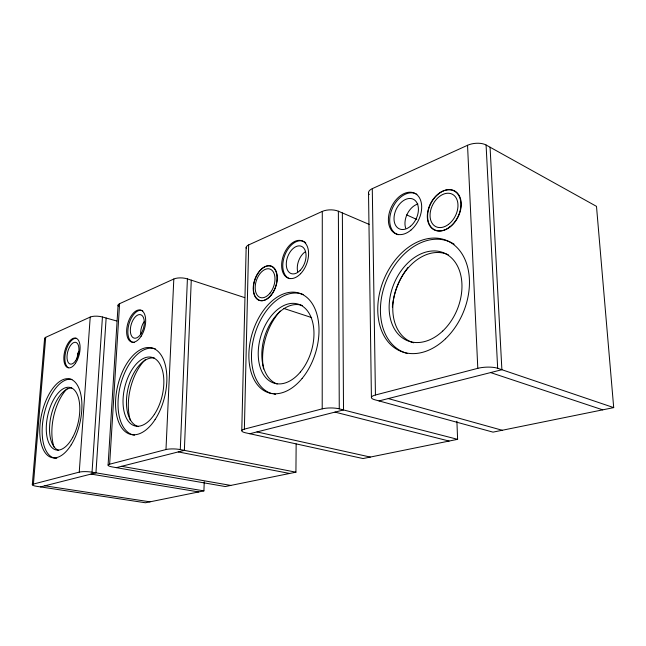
<?xml version="1.0" encoding="UTF-8"?>
<svg xmlns="http://www.w3.org/2000/svg" width="646" height="646" viewBox="0 0 646 646"><rect width="100%" height="100%" fill="white"/><g stroke="black" fill="none" stroke-linecap="round" stroke-linejoin="round"><path stroke-width="0.97" d="M456.9 421.216L457.61 439.328L363.028 458.547L245.658 432.828A11.047 2.608 1.1 0 1 244.374 429.13L322.209 408.861L322.289 211.412A11.281 4.91 -0.7 0 1 338.367 211.218L369.181 224.404M244.705 297.62L187.413 278.894A9.666 3.577 3 0 0 173.814 279.007L119.599 303.685L109.634 464.216A9.561 1.898 2.6 0 0 112.38 466.961L225.276 486.543L295.925 472.186L296.151 443.931M241.774 430.648L246.166 247.426M244.374 429.13L248.662 244.931L322.289 211.412M116.813 321.014L102.439 316.992A8.826 2.891 4.3 0 0 90.214 317.065L45.705 337.325L33.422 484.064A8.761 1.534 3.1 0 0 36.749 486.333L145.439 502.766L203.918 490.879L204.233 481.811M191.264 280.154L184.36 450.367L116.337 467.647M295.925 472.186L180.282 449.576L187.413 278.894M109.634 464.216L165.982 449.543L173.814 279.007M108.084 465.088L118.089 305.138M106.146 318.026L95.947 472.832L40.528 486.906M203.918 490.879L92.039 472.178L102.439 316.992M33.422 484.064L79.248 472.129L90.214 317.065M32.3 484.783L44.59 338.528M372.282 188.656L467.543 145.285A13.154 6.274 -5.7 0 1 486.083 144.995L596.492 206.365L613.7 407.61L493.019 432.134L374.777 399.761A12.654 3.367 -0.8 0 1 375.439 394.997L372.282 188.656A11.886 5.378 -2.3 0 0 368.575 193.243M375.439 394.997L477.798 368.333A14.067 3.973 -2.6 0 1 497.67 368.285L613.7 407.61M249.824 433.741L343.51 409.944L342.356 212.93M379.024 400.924L501.885 369.714L490.064 147.207M44.849 485.808L150.017 501.837M91.013 474.083L198.734 491.937M121.593 466.315L230.775 485.421M178.256 451.917L289.618 473.461M256.979 431.924L370.311 457.069M77.407 353.217L79.353 353.701M334.991 412.108L449.083 441.057M322.209 408.861A11.975 3.052 0 0 1 339.271 408.853L457.61 439.328M388.286 398.566L502.217 430.26M283.877 308.465L311.647 317.582M490.58 372.58L602.71 409.839M406.641 214.884L416.743 219.446M486.083 144.995L497.67 368.285M467.543 145.285L477.798 368.333M368.519 192.54L371.41 397.395M338.367 211.218L339.271 408.853M413.642 342.792A47.36 34.165 -67.4 0 1 397.217 286.089A47.36 34.165 -67.4 0 1 448.397 254.855M369.278 194.583A11.886 5.378 -2.3 0 1 368.826 193.921M392.364 307.06A56.719 41.207 -67.3 0 1 408.014 267.396M407.319 353.443A59.812 42.991 -67.5 0 1 386.922 279.484A59.812 42.991 -67.5 0 1 454.122 244.212M405.656 228.103A16.223 11.079 -64.3 0 1 417.881 203.991M398.227 234.748A22.344 15.068 -64.6 0 1 392.574 207.867A22.344 15.068 -64.6 0 1 416.888 194.349M277.223 383.966A41.199 26.365 -73.3 0 1 264.82 335.977A41.199 26.365 -73.3 0 1 302.409 305.542M246.392 248.532A10.449 4.231 1.3 0 1 248.662 244.931M297.709 271.869A14.438 9.101 -69.6 0 1 305.59 251.544M263.544 369.019A49.371 31.84 -73.3 0 1 263.245 367.267M263.116 366.379A49.371 31.84 -73.3 0 1 280.299 311.033M289.82 278.684A19.864 12.347 -69.7 0 1 285.443 253.708A19.864 12.347 -69.7 0 1 305.76 242.872M275.648 394.343A51.995 33.14 -73.3 0 1 273.912 394.1M272.208 393.721A51.995 33.14 -73.3 0 1 255.138 333.183A51.995 33.14 -73.3 0 1 303.418 294.616M138.406 426.635A35.239 19.235 -76.4 0 1 128.061 388.448A35.239 19.235 -76.4 0 1 154.37 358.021M165.982 449.543A10.166 2.18 2 0 1 180.282 449.576M118.557 306.374A9.117 3.125 3.9 0 1 119.599 303.685M130.411 420.465A42.256 23.256 -76.4 0 1 145.568 359.378M134.513 435.178A44.453 24.152 -76.4 0 1 120.253 385.977A44.453 24.152 -76.4 0 1 155.452 348.905M140.683 334.41A12.064 6.46 -74.4 0 1 144.01 321.797M134.433 342.541A16.578 8.737 -74.4 0 1 128.837 324.51A16.578 8.737 -74.4 0 1 142.782 310.831M58.624 450.302A31.937 15.674 -77.4 0 1 50.873 416.735A31.937 15.674 -77.4 0 1 71.722 387.988M79.248 472.129A9.238 1.752 2.8 0 1 92.039 472.178M44.881 339.215A8.39 2.552 4.8 0 1 45.705 337.325M77.092 359.749A11.144 5.499 -75.6 0 1 78.715 351.489M54.046 447.064A38.316 18.968 -77.4 0 1 67.442 388.424M68.298 367.679A15.302 7.437 -75.6 0 1 65.981 350.778A15.302 7.437 -75.6 0 1 76.462 338.334M56.791 458.313A40.286 19.671 -77.4 0 1 43.548 416.896A40.286 19.671 -77.4 0 1 71.964 379.444M448.486 224.388A18.185 12.629 -62.9 0 0 453.25 194.777A18.185 12.629 -62.9 0 0 430.325 212.041A18.185 12.629 -62.9 0 0 448.486 224.388M449.705 227.053A21.867 15.197 -62.9 0 0 455.018 191.491A21.867 15.197 -62.9 0 0 427.579 212.679A21.867 15.197 -62.9 0 0 449.705 227.053M450.561 226.512A21.875 15.205 -62.8 0 0 454.929 191.087A21.875 15.205 -62.8 0 0 427.805 213.22A21.875 15.205 -62.8 0 0 450.561 226.512M269.98 293.155A15.036 9.133 -71.2 0 0 270.093 269.107A15.036 9.133 -71.2 0 0 255.178 287.575A15.036 9.133 -71.2 0 0 269.98 293.155M271.167 294.98A18.08 10.982 -71.2 0 0 271.005 266.184A18.08 10.982 -71.2 0 0 253.216 288.689A18.08 10.982 -71.2 0 0 271.167 294.98M271.207 295.141A18.088 10.99 -71.2 0 0 271.449 266.152A18.088 10.99 -71.2 0 0 253.442 288.261A18.088 10.99 -71.2 0 0 271.207 295.141M442.712 331.051A47.521 34.149 -67.5 0 0 444.779 253.297A47.521 34.149 -67.5 0 0 389.15 305.873A47.521 34.149 -67.5 0 0 442.712 331.051M445.538 338.746A59.957 42.975 -67.5 0 0 447.492 240.861A59.957 42.975 -67.5 0 0 377.765 307.908A59.957 42.975 -67.5 0 0 445.538 338.746M410.904 230.121A22.368 15.068 -64.6 0 0 415.596 193.735A22.368 15.068 -64.6 0 0 388.609 216.402A22.368 15.068 -64.6 0 0 410.904 230.121M410.476 226.27A16.384 11.047 -64.6 0 0 413.997 199.606A16.384 11.047 -64.6 0 0 394.181 216.111A16.384 11.047 -64.6 0 0 410.476 226.27M300.39 372.007A41.32 26.333 -73.3 0 0 299.687 304.67A41.32 26.333 -73.3 0 0 258.222 354.226A41.32 26.333 -73.3 0 0 300.39 372.007M300.616 273.702A19.889 12.347 -69.7 0 0 303.006 241.273A19.889 12.347 -69.7 0 0 281.704 263.447A19.889 12.347 -69.7 0 0 300.616 273.702M302.126 378.427A52.108 33.108 -73.3 0 0 300.81 293.712A52.108 33.108 -73.3 0 0 248.871 356.737A52.108 33.108 -73.3 0 0 302.126 378.427M300.18 270.351A14.567 9.052 -69.7 0 0 301.981 246.57A14.567 9.052 -69.7 0 0 286.34 262.744A14.567 9.052 -69.7 0 0 300.18 270.351M154.378 414.385A35.328 19.186 -76.4 0 0 152.892 357.642A35.328 19.186 -76.4 0 0 123.039 402.862A35.328 19.186 -76.4 0 0 154.378 414.385M155.08 419.585A44.534 24.112 -76.4 0 0 152.965 348.242A44.534 24.112 -76.4 0 0 115.569 405.607A44.534 24.112 -76.4 0 0 155.08 419.585M141.111 336.243A16.586 8.729 -74.4 0 0 140.715 310.12A16.586 8.729 -74.4 0 0 126.632 331.85A16.586 8.729 -74.4 0 0 141.111 336.243M140.949 333.885A12.153 6.412 -74.4 0 0 140.691 314.723A12.153 6.412 -74.4 0 0 130.339 330.59A12.153 6.412 -74.4 0 0 140.949 333.885M72.723 437.318A32.017 15.625 -77.4 0 0 70.067 387.447A32.017 15.625 -77.4 0 0 46.334 431.27A32.017 15.625 -77.4 0 0 72.723 437.318M75.525 363.214A15.31 7.429 -75.6 0 0 76.535 338.423A15.31 7.429 -75.6 0 0 63.849 357.27A15.31 7.429 -75.6 0 0 75.525 363.214M71.222 444.795A40.351 19.63 -77.4 0 0 71.544 379.549A40.351 19.63 -77.4 0 0 39.761 430.527A40.351 19.63 -77.4 0 0 71.222 444.795M75.574 360.743A11.216 5.451 -75.6 0 0 76.341 342.566A11.216 5.451 -75.6 0 0 67.022 356.334A11.216 5.451 -75.6 0 0 75.574 360.743"/></g></svg>
